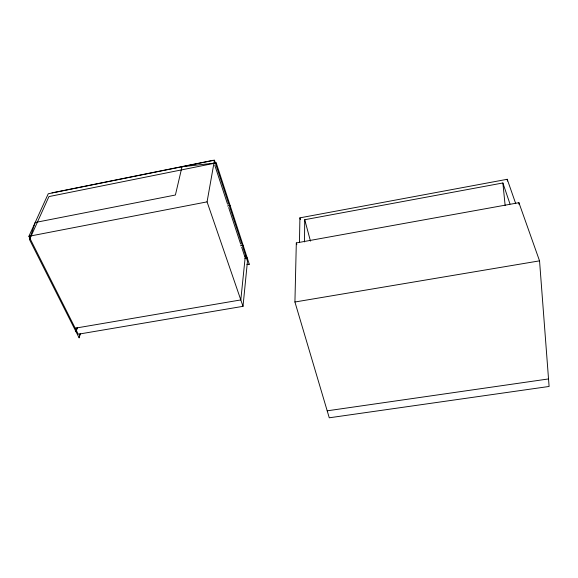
<?xml version="1.0" encoding="UTF-8"?>
<svg xmlns="http://www.w3.org/2000/svg" width="578" height="578" viewBox="0 0 578 578"><rect width="100%" height="100%" fill="white"/><g stroke="black" fill="none" stroke-linecap="round" stroke-linejoin="round"><path stroke-width="0.87" d="M304.498 241.922L304.729 219.712L502.874 182.973L509.998 204.005M299.462 242.153L299.91 217.848L507.231 179.288L515.735 203.68M294.925 302.005L296.312 242.933L518.914 202.69L539.541 260.851L549.1 386.458L329.265 417.793L294.925 302.005L539.541 260.851M243.013 306.333L247.463 261.162L214.46 160.207L48.241 193.774L28.9 236.294L78.24 334.214L243.013 306.333L207.069 201.867L214.46 160.207M245.426 254.934L240.809 299.924L75.205 328.188M247.124 264.616L249.284 264.233L216.23 162.909L182.019 166.76L175.401 195.017L35.171 222.508L29.514 239.581L79.099 337.819L79.93 333.925M76.903 327.899L76.05 331.779L77.351 327.82M79.099 337.819L80.378 333.853M29.514 239.581L48.935 196.585L216.23 162.909M51.969 192.85L213.405 160.243M28.9 236.294L207.069 201.867M227.472 205.992L230.116 205.486M240.448 245.773L243.107 245.289M245.079 258.373L247.247 257.983L245.101 258.149M327.199 410.821L548.529 378.937M247.146 264.384L249.284 264.233M214.763 165.156L227.551 204.157M228.678 207.581L240.636 244.039M241.691 247.247L244.812 256.762M296.312 242.933L296.796 244.667M299.91 217.848L300.372 219.561M304.729 219.712L310.473 241.12M502.874 182.973L505.136 205.428M507.231 179.288L507.405 181.059M518.914 202.69L519.073 204.468"/></g></svg>
